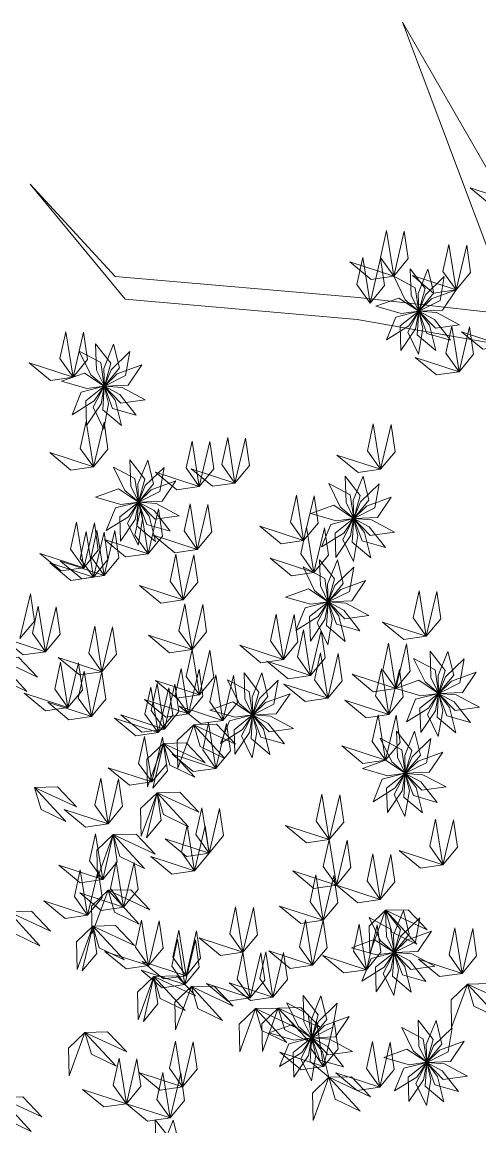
# Model space of a CAD drawing. Header units: millimetres. Extents: x 930 to 6336, y 2219 to 4338.
# Drawn here: x 1177.5 to 1237.2, y 4179 to 4322.7 of the extents above; entities that cross this region are included whole.
import ezdxf

# ---------------------------------------------------------------- set-up
doc = ezdxf.new("R2010")
doc.units = ezdxf.units.MM
doc.layers.add('piante', color=102, linetype='Continuous', lineweight=18)

msp = doc.modelspace()

# ---------------------------------------------------------------- linework, layer by layer
at = {"layer": 'piante', "linetype": 'Continuous', "lineweight": 0}
msp.add_lwpolyline([(1243.25, 4294.66), (1227.08, 4322.74), (1241.39, 4284.63), (1221.28, 4286.9), (1189.65, 4289.64), (1178.6, 4301.63), (1190.97, 4286.7), (1221.17, 4284.02), (1242.66, 4280.25)], dxfattribs=at)
at = {"layer": 'piante', "lineweight": 0}
for points in [[(1241.59, 4299.29), (1238.66, 4298.87), (1235.89, 4301.15), (1241.59, 4299.29)], [(1225.93, 4289.68), (1224.21, 4292.09), (1224.98, 4295.6), (1225.93, 4289.68)], [(1225.93, 4289.68), (1227.81, 4291.96), (1227.3, 4295.51), (1225.93, 4289.68)], [(1234.06, 4287.88), (1232.34, 4290.29), (1233.11, 4293.8), (1234.06, 4287.88)], [(1234.06, 4287.88), (1235.95, 4290.16), (1235.44, 4293.71), (1234.06, 4287.88)], [(1225.93, 4289.68), (1222.99, 4289.25), (1220.22, 4291.54), (1225.93, 4289.68)], [(1222.84, 4286.17), (1221.12, 4288.59), (1221.89, 4292.09), (1222.84, 4286.17)], [(1222.84, 4286.17), (1224.72, 4288.46), (1224.21, 4292.01), (1222.84, 4286.17)], [(1228.06, 4290.61), (1228.18, 4287.2), (1229.19, 4285.12), (1230.02, 4288.09), (1228.06, 4290.61)], [(1230.39, 4290.59), (1229.12, 4287.43), (1229.19, 4285.12), (1231.16, 4287.5), (1230.39, 4290.59)], [(1225.93, 4289.68), (1227.42, 4286.61), (1229.18, 4285.12), (1228.73, 4288.17), (1225.93, 4289.68)], [(1234.06, 4287.88), (1231.13, 4287.45), (1228.36, 4289.74), (1234.06, 4287.88)], [(1232.52, 4289.62), (1230.06, 4287.25), (1229.19, 4285.12), (1231.96, 4286.49), (1232.52, 4289.62)], [(1234.06, 4287.88), (1230.86, 4286.71), (1229.19, 4285.11), (1232.27, 4285.24), (1234.06, 4287.88)], [(1223.61, 4285.75), (1226.89, 4284.81), (1229.18, 4285.12), (1226.61, 4286.83), (1223.61, 4285.75)], [(1224.99, 4281.4), (1227.88, 4283.2), (1229.18, 4285.11), (1226.19, 4284.34), (1224.99, 4281.4)], [(1226.86, 4280.01), (1228.77, 4282.84), (1229.18, 4285.11), (1226.76, 4283.19), (1226.86, 4280.01)], [(1229.14, 4279.51), (1229.73, 4282.87), (1229.18, 4285.11), (1227.75, 4282.37), (1229.14, 4279.51)], [(1231.42, 4279.98), (1230.6, 4283.28), (1229.18, 4285.1), (1228.99, 4282.03), (1231.42, 4279.98)], [(1233.32, 4281.33), (1231.22, 4284.02), (1229.19, 4285.11), (1230.26, 4282.21), (1233.32, 4281.33)], [(1234.5, 4283.34), (1231.49, 4284.94), (1229.19, 4285.11), (1231.35, 4282.9), (1234.5, 4283.34)], [(1234.44, 4277.24), (1232.72, 4279.66), (1233.49, 4283.16), (1234.44, 4277.24)], [(1234.44, 4277.24), (1236.32, 4279.53), (1235.81, 4283.08), (1234.44, 4277.24)], [(1184.16, 4276.53), (1182.45, 4278.95), (1183.21, 4282.45), (1184.16, 4276.53)], [(1184.16, 4276.53), (1186.05, 4278.82), (1185.54, 4282.37), (1184.16, 4276.53)], [(1240.46, 4280.58), (1237.53, 4280.16), (1234.76, 4282.44), (1240.46, 4280.58)], [(1187.11, 4280.85), (1187.23, 4277.44), (1188.24, 4275.37), (1189.07, 4278.34), (1187.11, 4280.85)], [(1189.44, 4280.83), (1188.17, 4277.67), (1188.24, 4275.36), (1190.21, 4277.74), (1189.44, 4280.83)], [(1184.98, 4279.92), (1186.47, 4276.85), (1188.23, 4275.37), (1187.78, 4278.42), (1184.98, 4279.92)], [(1191.57, 4279.86), (1189.11, 4277.5), (1188.24, 4275.36), (1191.01, 4276.73), (1191.57, 4279.86)], [(1234.44, 4277.24), (1231.5, 4276.82), (1228.73, 4279.1), (1234.44, 4277.24)], [(1184.16, 4276.53), (1181.23, 4276.11), (1178.46, 4278.39), (1184.16, 4276.53)], [(1193.11, 4278.12), (1189.91, 4276.95), (1188.24, 4275.36), (1191.33, 4275.49), (1193.11, 4278.12)], [(1182.67, 4275.99), (1185.94, 4275.05), (1188.23, 4275.36), (1185.66, 4277.07), (1182.67, 4275.99)], [(1184.04, 4271.64), (1186.93, 4273.45), (1188.23, 4275.35), (1185.24, 4274.59), (1184.04, 4271.64)], [(1185.91, 4270.26), (1187.82, 4273.08), (1188.23, 4275.35), (1185.81, 4273.44), (1185.91, 4270.26)], [(1188.19, 4269.75), (1188.78, 4273.11), (1188.23, 4275.35), (1186.8, 4272.62), (1188.19, 4269.75)], [(1190.47, 4270.22), (1189.65, 4273.53), (1188.23, 4275.35), (1188.04, 4272.27), (1190.47, 4270.22)], [(1192.37, 4271.57), (1190.27, 4274.26), (1188.24, 4275.35), (1189.31, 4272.46), (1192.37, 4271.57)], [(1193.55, 4273.58), (1190.54, 4275.18), (1188.24, 4275.35), (1190.4, 4273.15), (1193.55, 4273.58)], [(1186.82, 4264.85), (1185.11, 4267.27), (1185.88, 4270.77), (1186.82, 4264.85)], [(1186.82, 4264.85), (1188.71, 4267.14), (1188.2, 4270.69), (1186.82, 4264.85)], [(1224.22, 4264.54), (1222.51, 4266.96), (1223.27, 4270.46), (1224.22, 4264.54)], [(1224.22, 4264.54), (1226.11, 4266.82), (1225.6, 4270.38), (1224.22, 4264.54)], [(1205.25, 4262.75), (1203.54, 4265.17), (1204.31, 4268.67), (1205.25, 4262.75)], [(1205.25, 4262.75), (1207.14, 4265.04), (1206.63, 4268.59), (1205.25, 4262.75)], [(1200.61, 4262.3), (1198.89, 4264.72), (1199.66, 4268.22), (1200.61, 4262.3)], [(1200.61, 4262.3), (1202.5, 4264.59), (1201.98, 4268.14), (1200.61, 4262.3)], [(1186.82, 4264.85), (1183.89, 4264.43), (1181.12, 4266.71), (1186.82, 4264.85)], [(1191.56, 4265.77), (1191.68, 4262.36), (1192.68, 4260.29), (1193.51, 4263.26), (1191.56, 4265.77)], [(1193.89, 4265.75), (1192.61, 4262.59), (1192.69, 4260.28), (1194.65, 4262.66), (1193.89, 4265.75)], [(1224.22, 4264.54), (1221.29, 4264.12), (1218.52, 4266.4), (1224.22, 4264.54)], [(1189.42, 4264.84), (1190.92, 4261.78), (1192.68, 4260.29), (1192.23, 4263.34), (1189.42, 4264.84)], [(1196.01, 4264.79), (1193.56, 4262.42), (1192.69, 4260.28), (1195.45, 4261.65), (1196.01, 4264.79)], [(1205.25, 4262.75), (1202.32, 4262.33), (1199.55, 4264.61), (1205.25, 4262.75)], [(1197.56, 4263.04), (1194.35, 4261.87), (1192.69, 4260.28), (1195.77, 4260.41), (1197.56, 4263.04)], [(1200.61, 4262.3), (1197.67, 4261.88), (1194.91, 4264.16), (1200.61, 4262.3)], [(1219.6, 4263.65), (1219.72, 4260.24), (1220.72, 4258.16), (1221.55, 4261.13), (1219.6, 4263.65)], [(1221.93, 4263.63), (1220.65, 4260.47), (1220.72, 4258.16), (1222.69, 4260.54), (1221.93, 4263.63)], [(1187.11, 4260.91), (1190.39, 4259.97), (1192.67, 4260.28), (1190.1, 4261.99), (1187.11, 4260.91)], [(1217.46, 4262.71), (1218.95, 4259.65), (1220.72, 4258.16), (1220.27, 4261.21), (1217.46, 4262.71)], [(1224.05, 4262.66), (1221.6, 4260.29), (1220.73, 4258.16), (1223.49, 4259.53), (1224.05, 4262.66)], [(1188.48, 4256.56), (1191.37, 4258.37), (1192.67, 4260.28), (1189.68, 4259.51), (1188.48, 4256.56)], [(1190.36, 4255.18), (1192.26, 4258), (1192.67, 4260.27), (1190.26, 4258.36), (1190.36, 4255.18)], [(1192.63, 4254.67), (1193.23, 4258.03), (1192.68, 4260.27), (1191.25, 4257.54), (1192.63, 4254.67)], [(1194.92, 4255.14), (1194.09, 4258.45), (1192.68, 4260.27), (1192.49, 4257.19), (1194.92, 4255.14)], [(1196.81, 4256.49), (1194.72, 4259.18), (1192.68, 4260.27), (1193.76, 4257.38), (1196.81, 4256.49)], [(1198, 4258.5), (1194.99, 4260.1), (1192.69, 4260.27), (1194.84, 4258.07), (1198, 4258.5)], [(1200.35, 4254.1), (1198.63, 4256.52), (1199.4, 4260.03), (1200.35, 4254.1)], [(1200.35, 4254.1), (1202.24, 4256.39), (1201.73, 4259.94), (1200.35, 4254.1)], [(1214.2, 4255.27), (1212.48, 4257.68), (1213.25, 4261.19), (1214.2, 4255.27)], [(1214.2, 4255.27), (1216.09, 4257.55), (1215.58, 4261.11), (1214.2, 4255.27)], [(1225.59, 4260.92), (1222.39, 4259.75), (1220.73, 4258.15), (1223.81, 4258.28), (1225.59, 4260.92)], [(1193.94, 4253.55), (1192.22, 4255.97), (1192.99, 4259.48), (1193.94, 4253.55)], [(1193.94, 4253.55), (1195.82, 4255.84), (1195.31, 4259.39), (1193.94, 4253.55)], [(1215.15, 4258.78), (1218.43, 4257.85), (1220.71, 4258.16), (1218.14, 4259.87), (1215.15, 4258.78)], [(1185.57, 4251.73), (1183.85, 4254.15), (1184.62, 4257.66), (1185.57, 4251.73)], [(1185.57, 4251.73), (1187.45, 4254.02), (1186.94, 4257.57), (1185.57, 4251.73)], [(1214.2, 4255.27), (1211.27, 4254.84), (1208.5, 4257.13), (1214.2, 4255.27)], [(1215.53, 4251.1), (1213.82, 4253.52), (1214.58, 4257.02), (1215.53, 4251.1)], [(1216.52, 4254.44), (1219.41, 4256.24), (1220.71, 4258.15), (1217.72, 4257.38), (1216.52, 4254.44)], [(1218.4, 4253.05), (1220.3, 4255.88), (1220.71, 4258.15), (1218.29, 4256.23), (1218.4, 4253.05)], [(1220.67, 4252.55), (1221.26, 4255.91), (1220.71, 4258.15), (1219.28, 4255.41), (1220.67, 4252.55)], [(1222.96, 4253.02), (1222.13, 4256.32), (1220.72, 4258.14), (1220.52, 4255.07), (1222.96, 4253.02)], [(1224.85, 4254.37), (1222.75, 4257.06), (1220.72, 4258.15), (1221.8, 4255.25), (1224.85, 4254.37)], [(1226.03, 4256.38), (1223.02, 4257.98), (1220.72, 4258.15), (1222.88, 4255.94), (1226.03, 4256.38)], [(1186.82, 4250.52), (1185.11, 4252.94), (1185.88, 4256.44), (1186.82, 4250.52)], [(1188.23, 4250.72), (1186.51, 4253.14), (1187.28, 4256.64), (1188.23, 4250.72)], [(1186.82, 4250.52), (1188.71, 4252.8), (1188.2, 4256.36), (1186.82, 4250.52)], [(1188.23, 4250.72), (1190.12, 4253.01), (1189.6, 4256.56), (1188.23, 4250.72)], [(1200.35, 4254.1), (1197.42, 4253.68), (1194.65, 4255.96), (1200.35, 4254.1)], [(1215.53, 4251.1), (1217.42, 4253.38), (1216.91, 4256.94), (1215.53, 4251.1)], [(1193.94, 4253.55), (1191, 4253.13), (1188.24, 4255.42), (1193.94, 4253.55)], [(1185.57, 4251.73), (1182.63, 4251.31), (1179.86, 4253.59), (1185.57, 4251.73)], [(1198.52, 4247.55), (1196.8, 4249.97), (1197.57, 4253.48), (1198.52, 4247.55)], [(1198.52, 4247.55), (1200.4, 4249.84), (1199.89, 4253.39), (1198.52, 4247.55)], [(1215.53, 4251.1), (1212.6, 4250.67), (1209.83, 4252.96), (1215.53, 4251.1)], [(1216.27, 4252.78), (1216.39, 4249.37), (1217.39, 4247.3), (1218.22, 4250.27), (1216.27, 4252.78)], [(1218.6, 4252.76), (1217.32, 4249.6), (1217.39, 4247.29), (1219.36, 4249.67), (1218.6, 4252.76)], [(1186.82, 4250.52), (1183.89, 4250.09), (1181.12, 4252.38), (1186.82, 4250.52)], [(1188.23, 4250.72), (1185.3, 4250.3), (1182.53, 4252.58), (1188.23, 4250.72)], [(1214.13, 4251.85), (1215.62, 4248.79), (1217.39, 4247.3), (1216.94, 4250.35), (1214.13, 4251.85)], [(1220.72, 4251.79), (1218.27, 4249.43), (1217.4, 4247.29), (1220.16, 4248.66), (1220.72, 4251.79)], [(1222.26, 4250.05), (1219.06, 4248.88), (1217.4, 4247.29), (1220.48, 4247.42), (1222.26, 4250.05)], [(1198.52, 4247.55), (1195.58, 4247.13), (1192.81, 4249.41), (1198.52, 4247.55)], [(1211.82, 4247.92), (1215.09, 4246.98), (1217.38, 4247.29), (1214.81, 4249), (1211.82, 4247.92)], [(1230.17, 4242.81), (1228.46, 4245.23), (1229.23, 4248.74), (1230.17, 4242.81)], [(1230.17, 4242.81), (1232.06, 4245.1), (1231.55, 4248.65), (1230.17, 4242.81)], [(1177.25, 4242.51), (1179.14, 4244.8), (1178.63, 4248.35), (1177.25, 4242.51)], [(1199.67, 4241.1), (1197.96, 4243.52), (1198.72, 4247.02), (1199.67, 4241.1)], [(1213.19, 4243.57), (1216.08, 4245.38), (1217.38, 4247.29), (1214.39, 4246.52), (1213.19, 4243.57)], [(1215.07, 4242.19), (1216.97, 4245.01), (1217.38, 4247.28), (1214.96, 4245.37), (1215.07, 4242.19)], [(1217.34, 4241.68), (1217.93, 4245.04), (1217.38, 4247.28), (1215.95, 4244.55), (1217.34, 4241.68)], [(1219.62, 4242.15), (1218.8, 4245.46), (1217.39, 4247.28), (1217.19, 4244.2), (1219.62, 4242.15)], [(1221.52, 4243.5), (1219.42, 4246.19), (1217.39, 4247.28), (1218.47, 4244.39), (1221.52, 4243.5)], [(1222.7, 4245.51), (1219.69, 4247.11), (1217.39, 4247.28), (1219.55, 4245.08), (1222.7, 4245.51)], [(1180.59, 4240.81), (1178.87, 4243.23), (1179.64, 4246.74), (1180.59, 4240.81)], [(1180.59, 4240.81), (1182.47, 4243.1), (1181.96, 4246.65), (1180.59, 4240.81)], [(1199.67, 4241.1), (1201.56, 4243.39), (1201.05, 4246.94), (1199.67, 4241.1)], [(1211.58, 4239.79), (1209.86, 4242.21), (1210.63, 4245.71), (1211.58, 4239.79)], [(1211.58, 4239.79), (1213.46, 4242.08), (1212.95, 4245.63), (1211.58, 4239.79)], [(1187.93, 4238.2), (1186.22, 4240.62), (1186.98, 4244.12), (1187.93, 4238.2)], [(1230.17, 4242.81), (1227.24, 4242.39), (1224.47, 4244.67), (1230.17, 4242.81)], [(1180.59, 4240.81), (1177.65, 4240.39), (1174.89, 4242.67), (1180.59, 4240.81)], [(1187.93, 4238.2), (1189.82, 4240.49), (1189.31, 4244.04), (1187.93, 4238.2)], [(1199.67, 4241.1), (1196.74, 4240.68), (1193.97, 4242.96), (1199.67, 4241.1)], [(1215.11, 4237.72), (1213.4, 4240.13), (1214.16, 4243.64), (1215.11, 4237.72)], [(1215.11, 4237.72), (1217, 4240), (1216.49, 4243.55), (1215.11, 4237.72)], [(1211.58, 4239.79), (1208.64, 4239.37), (1205.87, 4241.65), (1211.58, 4239.79)], [(1226.21, 4236.01), (1224.49, 4238.42), (1225.26, 4241.93), (1226.21, 4236.01)], [(1226.21, 4236.01), (1228.09, 4238.29), (1227.58, 4241.85), (1226.21, 4236.01)], [(1174.08, 4240.04), (1177.04, 4240.11), (1179.52, 4237.51), (1174.08, 4240.04)], [(1174.08, 4240.04), (1174.92, 4237.2), (1178.15, 4235.63), (1174.08, 4240.04)], [(1187.93, 4238.2), (1185, 4237.78), (1182.23, 4240.06), (1187.93, 4238.2)], [(1200.62, 4235.18), (1198.9, 4237.6), (1199.67, 4241.1), (1200.62, 4235.18)], [(1200.62, 4235.18), (1202.51, 4237.47), (1202, 4241.02), (1200.62, 4235.18)], [(1217.34, 4234.74), (1215.62, 4237.16), (1216.39, 4240.66), (1217.34, 4234.74)], [(1217.34, 4234.74), (1219.22, 4237.03), (1218.71, 4240.58), (1217.34, 4234.74)], [(1228.52, 4239.94), (1230.01, 4236.87), (1231.78, 4235.39), (1231.33, 4238.44), (1228.52, 4239.94)], [(1230.66, 4240.87), (1230.78, 4237.46), (1231.78, 4235.39), (1232.61, 4238.36), (1230.66, 4240.87)], [(1232.99, 4240.85), (1231.71, 4237.69), (1231.78, 4235.38), (1233.75, 4237.76), (1232.99, 4240.85)], [(1235.11, 4239.88), (1232.66, 4237.52), (1231.79, 4235.38), (1234.55, 4236.75), (1235.11, 4239.88)], [(1183.5, 4233.53), (1181.79, 4235.95), (1182.55, 4239.45), (1183.5, 4233.53)], [(1183.5, 4233.53), (1185.39, 4235.82), (1184.88, 4239.37), (1183.5, 4233.53)], [(1199.19, 4232.72), (1197.48, 4235.13), (1198.25, 4238.64), (1199.19, 4232.72)], [(1199.19, 4232.72), (1201.08, 4235), (1200.57, 4238.55), (1199.19, 4232.72)], [(1215.11, 4237.72), (1212.18, 4237.29), (1209.41, 4239.58), (1215.11, 4237.72)], [(1225.28, 4232.64), (1223.57, 4235.05), (1224.33, 4238.56), (1225.28, 4232.64)], [(1225.28, 4232.64), (1227.17, 4234.92), (1226.66, 4238.48), (1225.28, 4232.64)], [(1186.56, 4232.36), (1184.84, 4234.78), (1185.61, 4238.28), (1186.56, 4232.36)], [(1186.56, 4232.36), (1188.45, 4234.65), (1187.93, 4238.2), (1186.56, 4232.36)], [(1200.62, 4235.18), (1197.69, 4234.76), (1194.92, 4237.04), (1200.62, 4235.18)], [(1203.69, 4231.87), (1201.97, 4234.29), (1202.74, 4237.79), (1203.69, 4231.87)], [(1203.69, 4231.87), (1205.58, 4234.16), (1205.07, 4237.71), (1203.69, 4231.87)], [(1204.29, 4237.14), (1205.79, 4234.08), (1207.55, 4232.59), (1207.1, 4235.64), (1204.29, 4237.14)], [(1206.43, 4238.07), (1206.55, 4234.67), (1207.55, 4232.59), (1208.38, 4235.56), (1206.43, 4238.07)], [(1208.76, 4238.05), (1207.48, 4234.89), (1207.56, 4232.59), (1209.52, 4234.96), (1208.76, 4238.05)], [(1210.88, 4237.09), (1208.43, 4234.72), (1207.56, 4232.58), (1210.32, 4233.96), (1210.88, 4237.09)], [(1226.21, 4236.01), (1223.27, 4235.58), (1220.51, 4237.87), (1226.21, 4236.01)], [(1226.21, 4236.01), (1229.48, 4235.07), (1231.77, 4235.38), (1229.2, 4237.09), (1226.21, 4236.01)], [(1236.65, 4238.14), (1233.45, 4236.97), (1231.79, 4235.38), (1234.87, 4235.51), (1236.65, 4238.14)], [(1195.25, 4230.28), (1193.53, 4232.69), (1194.3, 4236.2), (1195.25, 4230.28)], [(1196.07, 4230.74), (1194.35, 4233.16), (1195.12, 4236.66), (1196.07, 4230.74)], [(1195.25, 4230.28), (1197.14, 4232.56), (1196.63, 4236.12), (1195.25, 4230.28)], [(1196.07, 4230.74), (1197.96, 4233.03), (1197.44, 4236.58), (1196.07, 4230.74)], [(1217.34, 4234.74), (1214.4, 4234.32), (1211.63, 4236.6), (1217.34, 4234.74)], [(1183.5, 4233.53), (1180.57, 4233.11), (1177.8, 4235.39), (1183.5, 4233.53)], [(1186.56, 4232.36), (1183.62, 4231.94), (1180.86, 4234.22), (1186.56, 4232.36)], [(1199.19, 4232.72), (1196.26, 4232.29), (1193.49, 4234.58), (1199.19, 4232.72)], [(1201.98, 4233.21), (1205.26, 4232.27), (1207.54, 4232.59), (1204.97, 4234.29), (1201.98, 4233.21)], [(1212.43, 4235.34), (1209.23, 4234.18), (1207.56, 4232.58), (1210.64, 4232.71), (1212.43, 4235.34)], [(1225.28, 4232.64), (1222.35, 4232.21), (1219.58, 4234.5), (1225.28, 4232.64)], [(1227.58, 4231.66), (1230.47, 4233.47), (1231.77, 4235.37), (1228.78, 4234.61), (1227.58, 4231.66)], [(1229.46, 4230.28), (1231.36, 4233.1), (1231.77, 4235.37), (1229.35, 4233.46), (1229.46, 4230.28)], [(1231.73, 4229.77), (1232.32, 4233.13), (1231.77, 4235.37), (1230.34, 4232.64), (1231.73, 4229.77)], [(1234.02, 4230.24), (1233.19, 4233.55), (1231.78, 4235.37), (1231.58, 4232.29), (1234.02, 4230.24)], [(1235.91, 4231.59), (1233.81, 4234.28), (1231.78, 4235.37), (1232.86, 4232.48), (1235.91, 4231.59)], [(1237.09, 4233.6), (1234.08, 4235.2), (1231.78, 4235.37), (1233.94, 4233.17), (1237.09, 4233.6)], [(1196.07, 4230.74), (1193.13, 4230.32), (1190.37, 4232.6), (1196.07, 4230.74)], [(1203.69, 4231.87), (1200.76, 4231.45), (1197.99, 4233.73), (1203.69, 4231.87)], [(1203.36, 4228.86), (1206.25, 4230.67), (1207.54, 4232.58), (1204.55, 4231.81), (1203.36, 4228.86)], [(1205.23, 4227.48), (1207.14, 4230.3), (1207.54, 4232.57), (1205.13, 4230.66), (1205.23, 4227.48)], [(1207.51, 4226.98), (1208.1, 4230.33), (1207.55, 4232.57), (1206.12, 4229.84), (1207.51, 4226.98)], [(1209.79, 4227.44), (1208.96, 4230.75), (1207.55, 4232.57), (1207.36, 4229.49), (1209.79, 4227.44)], [(1211.69, 4228.8), (1209.59, 4231.48), (1207.55, 4232.57), (1208.63, 4229.68), (1211.69, 4228.8)], [(1212.87, 4230.8), (1209.86, 4232.4), (1207.56, 4232.57), (1209.72, 4230.37), (1212.87, 4230.8)], [(1224.86, 4226.69), (1223.14, 4229.11), (1223.91, 4232.61), (1224.86, 4226.69)], [(1195.25, 4230.28), (1192.32, 4229.85), (1189.55, 4232.14), (1195.25, 4230.28)], [(1199.88, 4231.31), (1197.73, 4229.26), (1197.82, 4225.67), (1199.88, 4231.31)], [(1199.88, 4231.31), (1202.84, 4231.38), (1205.32, 4228.78), (1199.88, 4231.31)], [(1199.88, 4231.31), (1200.72, 4228.46), (1203.95, 4226.9), (1199.88, 4231.31)], [(1202.76, 4225.62), (1201.05, 4228.04), (1201.81, 4231.54), (1202.76, 4225.62)], [(1202.76, 4225.62), (1204.65, 4227.91), (1204.14, 4231.46), (1202.76, 4225.62)], [(1224.86, 4226.69), (1226.75, 4228.98), (1226.23, 4232.53), (1224.86, 4226.69)], [(1194.43, 4223.85), (1192.71, 4226.27), (1193.48, 4229.77), (1194.43, 4223.85)], [(1194.43, 4223.85), (1192.71, 4226.27), (1193.48, 4229.77), (1194.43, 4223.85)], [(1226.31, 4230.47), (1226.43, 4227.06), (1227.44, 4224.99), (1228.27, 4227.96), (1226.31, 4230.47)], [(1228.64, 4230.45), (1227.37, 4227.29), (1227.44, 4224.99), (1229.41, 4227.36), (1228.64, 4230.45)], [(1195.94, 4228.87), (1193.79, 4226.82), (1193.87, 4223.23), (1195.94, 4228.87)], [(1194.43, 4223.85), (1196.32, 4226.14), (1195.81, 4229.69), (1194.43, 4223.85)], [(1194.43, 4223.85), (1196.32, 4226.14), (1195.81, 4229.69), (1194.43, 4223.85)], [(1194.56, 4223.03), (1196.45, 4225.32), (1195.94, 4228.87), (1194.56, 4223.03)], [(1195.94, 4228.87), (1198.9, 4228.94), (1201.37, 4226.34), (1195.94, 4228.87)], [(1195.94, 4228.87), (1196.77, 4226.02), (1200.01, 4224.46), (1195.94, 4228.87)], [(1224.86, 4226.69), (1221.92, 4226.27), (1219.16, 4228.55), (1224.86, 4226.69)], [(1224.18, 4229.54), (1225.67, 4226.48), (1227.43, 4224.99), (1226.98, 4228.04), (1224.18, 4229.54)], [(1230.77, 4229.49), (1228.31, 4227.12), (1227.44, 4224.98), (1230.21, 4226.35), (1230.77, 4229.49)], [(1202.76, 4225.62), (1199.83, 4225.2), (1197.06, 4227.48), (1202.76, 4225.62)], [(1232.31, 4227.74), (1229.11, 4226.58), (1227.44, 4224.98), (1230.53, 4225.11), (1232.31, 4227.74)], [(1194.43, 4223.85), (1191.5, 4223.43), (1188.73, 4225.71), (1194.43, 4223.85)], [(1194.43, 4223.85), (1191.5, 4223.43), (1188.73, 4225.71), (1194.43, 4223.85)], [(1221.87, 4225.61), (1225.14, 4224.67), (1227.43, 4224.98), (1224.86, 4226.69), (1221.87, 4225.61)], [(1188.72, 4218.42), (1187, 4220.83), (1187.77, 4224.34), (1188.72, 4218.42)], [(1188.72, 4218.42), (1190.61, 4220.7), (1190.1, 4224.25), (1188.72, 4218.42)], [(1223.24, 4221.26), (1226.13, 4223.07), (1227.43, 4224.98), (1224.44, 4224.21), (1223.24, 4221.26)], [(1225.11, 4219.88), (1227.02, 4222.7), (1227.43, 4224.97), (1225.01, 4223.06), (1225.11, 4219.88)], [(1227.39, 4219.37), (1227.98, 4222.73), (1227.43, 4224.97), (1226, 4222.24), (1227.39, 4219.37)], [(1229.67, 4219.84), (1228.85, 4223.15), (1227.43, 4224.97), (1227.24, 4221.89), (1229.67, 4219.84)], [(1231.57, 4221.2), (1229.47, 4223.88), (1227.44, 4224.97), (1228.51, 4222.08), (1231.57, 4221.2)], [(1232.75, 4223.2), (1229.74, 4224.8), (1227.44, 4224.97), (1229.6, 4222.77), (1232.75, 4223.2)], [(1179.16, 4223.14), (1182.13, 4223.21), (1184.6, 4220.61), (1179.16, 4223.14)], [(1179.16, 4223.14), (1180, 4220.29), (1183.23, 4218.73), (1179.16, 4223.14)], [(1195.12, 4222.44), (1198.08, 4222.51), (1200.55, 4219.91), (1195.12, 4222.44)], [(1195.12, 4222.44), (1192.97, 4220.39), (1193.05, 4216.81), (1195.12, 4222.44)], [(1193.74, 4216.6), (1195.63, 4218.89), (1195.12, 4222.44), (1193.74, 4216.6)], [(1195.12, 4222.44), (1195.95, 4219.6), (1199.19, 4218.03), (1195.12, 4222.44)], [(1217.52, 4216.35), (1215.81, 4218.76), (1216.57, 4222.27), (1217.52, 4216.35)], [(1217.52, 4216.35), (1219.41, 4218.63), (1218.9, 4222.19), (1217.52, 4216.35)], [(1188.72, 4218.42), (1185.79, 4217.99), (1183.02, 4220.28), (1188.72, 4218.42)], [(1201.88, 4214.58), (1200.16, 4217), (1200.93, 4220.5), (1201.88, 4214.58)], [(1201.88, 4214.58), (1203.76, 4216.87), (1203.25, 4220.42), (1201.88, 4214.58)], [(1199.99, 4212.29), (1198.27, 4214.71), (1199.04, 4218.22), (1199.99, 4212.29)], [(1217.52, 4216.35), (1214.59, 4215.92), (1211.82, 4218.21), (1217.52, 4216.35)], [(1232.34, 4213.07), (1230.63, 4215.49), (1231.39, 4219), (1232.34, 4213.07)], [(1232.34, 4213.07), (1234.23, 4215.36), (1233.72, 4218.91), (1232.34, 4213.07)], [(1188.03, 4211.17), (1186.31, 4213.59), (1187.08, 4217.09), (1188.03, 4211.17)], [(1189.41, 4217.01), (1187.26, 4214.96), (1187.35, 4211.37), (1189.41, 4217.01)], [(1188.03, 4211.17), (1189.92, 4213.45), (1189.41, 4217.01), (1188.03, 4211.17)], [(1189.41, 4217.01), (1192.37, 4217.08), (1194.85, 4214.48), (1189.41, 4217.01)], [(1189.41, 4217.01), (1190.25, 4214.16), (1193.48, 4212.6), (1189.41, 4217.01)], [(1199.99, 4212.29), (1201.88, 4214.58), (1201.36, 4218.13), (1199.99, 4212.29)], [(1201.88, 4214.58), (1198.94, 4214.16), (1196.17, 4216.44), (1201.88, 4214.58)], [(1218.47, 4210.42), (1216.76, 4212.84), (1217.52, 4216.35), (1218.47, 4210.42)], [(1218.47, 4210.42), (1220.36, 4212.71), (1219.85, 4216.26), (1218.47, 4210.42)], [(1199.99, 4212.29), (1197.05, 4211.87), (1194.29, 4214.15), (1199.99, 4212.29)], [(1224.17, 4208.56), (1222.46, 4210.98), (1223.23, 4214.49), (1224.17, 4208.56)], [(1224.17, 4208.56), (1226.06, 4210.85), (1225.55, 4214.4), (1224.17, 4208.56)], [(1232.34, 4213.07), (1229.41, 4212.65), (1226.64, 4214.93), (1232.34, 4213.07)], [(1188.03, 4211.17), (1185.1, 4210.74), (1182.33, 4213.03), (1188.03, 4211.17)], [(1190.75, 4207.55), (1189.03, 4209.97), (1189.8, 4213.48), (1190.75, 4207.55)], [(1190.75, 4207.55), (1192.64, 4209.84), (1192.13, 4213.39), (1190.75, 4207.55)], [(1186.06, 4206.51), (1184.34, 4208.93), (1185.11, 4212.43), (1186.06, 4206.51)], [(1186.06, 4206.51), (1187.94, 4208.8), (1187.43, 4212.35), (1186.06, 4206.51)], [(1218.47, 4210.42), (1215.54, 4210), (1212.77, 4212.29), (1218.47, 4210.42)], [(1216.75, 4205.85), (1215.03, 4208.26), (1215.8, 4211.77), (1216.75, 4205.85)], [(1216.75, 4205.85), (1218.63, 4208.13), (1218.12, 4211.68), (1216.75, 4205.85)], [(1188.72, 4209.76), (1186.57, 4207.71), (1186.66, 4204.13), (1188.72, 4209.76)], [(1188.72, 4209.76), (1191.68, 4209.83), (1194.16, 4207.23), (1188.72, 4209.76)], [(1188.72, 4209.76), (1189.56, 4206.91), (1192.79, 4205.35), (1188.72, 4209.76)], [(1224.17, 4208.56), (1221.24, 4208.14), (1218.47, 4210.42), (1224.17, 4208.56)], [(1186.06, 4206.51), (1183.12, 4206.09), (1180.36, 4208.37), (1186.06, 4206.51)], [(1190.75, 4207.55), (1187.82, 4207.13), (1185.05, 4209.42), (1190.75, 4207.55)], [(1175.78, 4206.95), (1178.74, 4207.02), (1181.22, 4204.42), (1175.78, 4206.95)], [(1175.78, 4206.95), (1176.62, 4204.1), (1179.85, 4202.54), (1175.78, 4206.95)], [(1206.29, 4201.69), (1204.58, 4204.11), (1205.34, 4207.62), (1206.29, 4201.69)], [(1206.29, 4201.69), (1208.18, 4203.98), (1207.67, 4207.53), (1206.29, 4201.69)], [(1216.75, 4205.85), (1213.81, 4205.42), (1211.05, 4207.71), (1216.75, 4205.85)], [(1224.86, 4207.15), (1222.71, 4205.11), (1222.8, 4201.52), (1224.86, 4207.15)], [(1224.86, 4207.15), (1227.82, 4207.22), (1230.3, 4204.63), (1224.86, 4207.15)], [(1224.86, 4207.15), (1224.98, 4203.75), (1225.98, 4201.67), (1226.81, 4204.64), (1224.86, 4207.15)], [(1224.86, 4207.15), (1225.7, 4204.31), (1228.93, 4202.75), (1224.86, 4207.15)], [(1227.19, 4207.13), (1225.91, 4203.97), (1225.99, 4201.67), (1227.95, 4204.05), (1227.19, 4207.13)], [(1194.01, 4199.95), (1192.29, 4202.36), (1193.06, 4205.87), (1194.01, 4199.95)], [(1194.01, 4199.95), (1195.9, 4202.23), (1195.38, 4205.79), (1194.01, 4199.95)], [(1215.37, 4200.01), (1213.66, 4202.42), (1214.42, 4205.93), (1215.37, 4200.01)], [(1215.37, 4200.01), (1217.26, 4202.29), (1216.75, 4205.85), (1215.37, 4200.01)], [(1222.38, 4199.42), (1220.67, 4201.84), (1221.44, 4205.34), (1222.38, 4199.42)], [(1222.38, 4199.42), (1224.27, 4201.71), (1223.76, 4205.26), (1222.38, 4199.42)], [(1222.72, 4206.22), (1224.22, 4203.16), (1225.98, 4201.67), (1225.53, 4204.72), (1222.72, 4206.22)], [(1229.31, 4206.17), (1226.86, 4203.8), (1225.99, 4201.67), (1228.75, 4203.04), (1229.31, 4206.17)], [(1186.74, 4205.1), (1184.6, 4203.05), (1184.68, 4199.47), (1186.74, 4205.1)], [(1185.37, 4199.26), (1187.25, 4201.55), (1186.74, 4205.1), (1185.37, 4199.26)], [(1186.74, 4205.1), (1189.71, 4205.17), (1192.18, 4202.57), (1186.74, 4205.1)], [(1186.74, 4205.1), (1187.58, 4202.26), (1190.81, 4200.69), (1186.74, 4205.1)], [(1198.88, 4198.64), (1197.16, 4201.06), (1197.93, 4204.56), (1198.88, 4198.64)], [(1198.88, 4198.64), (1200.77, 4200.92), (1200.26, 4204.48), (1198.88, 4198.64)], [(1230.86, 4204.42), (1227.65, 4203.26), (1225.99, 4201.66), (1229.07, 4201.79), (1230.86, 4204.42)], [(1234.85, 4198.95), (1233.13, 4201.37), (1233.9, 4204.87), (1234.85, 4198.95)], [(1234.85, 4198.95), (1236.73, 4201.24), (1236.22, 4204.79), (1234.85, 4198.95)], [(1198.73, 4197.49), (1197.01, 4199.9), (1197.78, 4203.41), (1198.73, 4197.49)], [(1198.73, 4197.49), (1200.61, 4199.77), (1200.1, 4203.33), (1198.73, 4197.49)], [(1206.29, 4201.69), (1203.36, 4201.27), (1200.59, 4203.55), (1206.29, 4201.69)], [(1220.41, 4202.29), (1223.69, 4201.35), (1225.97, 4201.67), (1223.4, 4203.37), (1220.41, 4202.29)], [(1194.01, 4199.95), (1191.07, 4199.52), (1188.31, 4201.81), (1194.01, 4199.95)], [(1207.24, 4195.77), (1205.52, 4198.19), (1206.29, 4201.69), (1207.24, 4195.77)], [(1207.24, 4195.77), (1209.13, 4198.06), (1208.62, 4201.61), (1207.24, 4195.77)], [(1210.2, 4195.84), (1208.49, 4198.26), (1209.26, 4201.76), (1210.2, 4195.84)], [(1215.37, 4200.01), (1212.44, 4199.58), (1209.67, 4201.87), (1215.37, 4200.01)], [(1210.2, 4195.84), (1212.09, 4198.13), (1211.58, 4201.68), (1210.2, 4195.84)], [(1222.38, 4199.42), (1219.45, 4199), (1216.68, 4201.28), (1222.38, 4199.42)], [(1221.78, 4197.95), (1224.67, 4199.75), (1225.97, 4201.66), (1222.98, 4200.89), (1221.78, 4197.95)], [(1223.66, 4196.56), (1225.56, 4199.39), (1225.97, 4201.66), (1223.56, 4199.74), (1223.66, 4196.56)], [(1225.93, 4196.06), (1226.53, 4199.41), (1225.98, 4201.65), (1224.55, 4198.92), (1225.93, 4196.06)], [(1228.22, 4196.52), (1227.39, 4199.83), (1225.98, 4201.65), (1225.79, 4198.57), (1228.22, 4196.52)], [(1230.11, 4197.88), (1228.02, 4200.56), (1225.98, 4201.65), (1227.06, 4198.76), (1230.11, 4197.88)], [(1231.3, 4199.89), (1228.29, 4201.49), (1225.99, 4201.66), (1228.14, 4199.45), (1231.3, 4199.89)], [(1198.88, 4198.64), (1195.95, 4198.22), (1193.18, 4200.5), (1198.88, 4198.64)], [(1234.85, 4198.95), (1231.91, 4198.53), (1229.15, 4200.81), (1234.85, 4198.95)], [(1194.69, 4198.54), (1192.55, 4196.49), (1192.63, 4192.9), (1194.69, 4198.54)], [(1198.73, 4197.49), (1195.79, 4197.06), (1193.02, 4199.35), (1198.73, 4197.49)], [(1193.32, 4192.7), (1195.21, 4194.99), (1194.69, 4198.54), (1193.32, 4192.7)], [(1194.69, 4198.54), (1197.66, 4198.61), (1200.13, 4196.01), (1194.69, 4198.54)], [(1194.69, 4198.54), (1195.53, 4195.69), (1198.76, 4194.13), (1194.69, 4198.54)], [(1199.57, 4197.23), (1197.42, 4195.18), (1197.51, 4191.6), (1199.57, 4197.23)], [(1199.57, 4197.23), (1202.53, 4197.3), (1205.01, 4194.7), (1199.57, 4197.23)], [(1199.57, 4197.23), (1200.41, 4194.39), (1203.64, 4192.82), (1199.57, 4197.23)], [(1207.24, 4195.77), (1204.31, 4195.35), (1201.54, 4197.63), (1207.24, 4195.77)], [(1210.2, 4195.84), (1207.27, 4195.42), (1204.5, 4197.7), (1210.2, 4195.84)], [(1235.53, 4197.54), (1233.39, 4195.5), (1233.47, 4191.91), (1235.53, 4197.54)], [(1235.53, 4197.54), (1238.5, 4197.61), (1240.97, 4195.02), (1235.53, 4197.54)], [(1235.53, 4197.54), (1236.37, 4194.7), (1239.6, 4193.14), (1235.53, 4197.54)], [(1214.12, 4196.05), (1214.24, 4192.64), (1215.25, 4190.57), (1216.08, 4193.54), (1214.12, 4196.05)], [(1216.45, 4196.03), (1215.18, 4192.87), (1215.25, 4190.56), (1217.22, 4192.94), (1216.45, 4196.03)], [(1207.93, 4194.36), (1205.78, 4192.32), (1205.87, 4188.73), (1207.93, 4194.36)], [(1207.93, 4194.36), (1210.89, 4194.43), (1213.37, 4191.83), (1207.93, 4194.36)], [(1207.93, 4194.36), (1208.77, 4191.52), (1212, 4189.95), (1207.93, 4194.36)], [(1210.89, 4194.43), (1208.74, 4192.39), (1208.83, 4188.8), (1210.89, 4194.43)], [(1210.89, 4194.43), (1213.85, 4194.5), (1216.33, 4191.9), (1210.89, 4194.43)], [(1210.89, 4194.43), (1211.73, 4191.59), (1214.96, 4190.03), (1210.89, 4194.43)], [(1211.99, 4195.12), (1213.48, 4192.06), (1215.24, 4190.57), (1214.79, 4193.62), (1211.99, 4195.12)], [(1218.57, 4195.07), (1216.12, 4192.7), (1215.25, 4190.56), (1218.01, 4191.93), (1218.57, 4195.07)], [(1216.8, 4186.83), (1215.08, 4189.25), (1215.85, 4192.75), (1216.8, 4186.83)], [(1220.12, 4193.32), (1216.92, 4192.15), (1215.25, 4190.56), (1218.33, 4190.69), (1220.12, 4193.32)], [(1216.8, 4186.83), (1218.68, 4189.12), (1218.17, 4192.67), (1216.8, 4186.83)], [(1229.11, 4192.85), (1229.22, 4189.45), (1230.23, 4187.37), (1231.06, 4190.34), (1229.11, 4192.85)], [(1231.44, 4192.83), (1230.16, 4189.67), (1230.23, 4187.37), (1232.2, 4189.74), (1231.44, 4192.83)], [(1185.71, 4191.27), (1183.56, 4189.22), (1183.65, 4185.63), (1185.71, 4191.27)], [(1185.71, 4191.27), (1188.67, 4191.34), (1191.15, 4188.74), (1185.71, 4191.27)], [(1185.71, 4191.27), (1186.55, 4188.42), (1189.78, 4186.86), (1185.71, 4191.27)], [(1209.67, 4191.19), (1212.95, 4190.25), (1215.24, 4190.56), (1212.67, 4192.27), (1209.67, 4191.19)], [(1226.97, 4191.92), (1228.46, 4188.86), (1230.22, 4187.37), (1229.77, 4190.42), (1226.97, 4191.92)], [(1233.56, 4191.87), (1231.11, 4189.5), (1230.23, 4187.36), (1233, 4188.74), (1233.56, 4191.87)], [(1198.44, 4184.19), (1196.73, 4186.6), (1197.49, 4190.11), (1198.44, 4184.19)], [(1198.44, 4184.19), (1200.33, 4186.47), (1199.82, 4190.03), (1198.44, 4184.19)], [(1211.05, 4186.84), (1213.94, 4188.65), (1215.23, 4190.56), (1212.25, 4189.79), (1211.05, 4186.84)], [(1212.92, 4185.46), (1214.83, 4188.28), (1215.24, 4190.55), (1212.82, 4188.64), (1212.92, 4185.46)], [(1215.2, 4184.95), (1215.79, 4188.31), (1215.24, 4190.55), (1213.81, 4187.82), (1215.2, 4184.95)], [(1217.48, 4185.42), (1216.66, 4188.73), (1215.24, 4190.55), (1215.05, 4187.47), (1217.48, 4185.42)], [(1219.38, 4186.77), (1217.28, 4189.46), (1215.25, 4190.55), (1216.32, 4187.66), (1219.38, 4186.77)], [(1220.56, 4188.78), (1217.55, 4190.38), (1215.25, 4190.55), (1217.41, 4188.35), (1220.56, 4188.78)], [(1224.1, 4184.14), (1222.38, 4186.56), (1223.15, 4190.06), (1224.1, 4184.14)], [(1224.1, 4184.14), (1225.99, 4186.42), (1225.48, 4189.98), (1224.1, 4184.14)], [(1235.1, 4190.12), (1231.9, 4188.96), (1230.24, 4187.36), (1233.32, 4187.49), (1235.1, 4190.12)], [(1216.8, 4186.83), (1213.86, 4186.41), (1211.09, 4188.69), (1216.8, 4186.83)], [(1224.66, 4187.99), (1227.93, 4187.05), (1230.22, 4187.37), (1227.65, 4189.07), (1224.66, 4187.99)], [(1191.11, 4181.99), (1189.39, 4184.4), (1190.16, 4187.91), (1191.11, 4181.99)], [(1191.11, 4181.99), (1193, 4184.27), (1192.48, 4187.82), (1191.11, 4181.99)], [(1226.03, 4183.64), (1228.92, 4185.45), (1230.22, 4187.36), (1227.23, 4186.59), (1226.03, 4183.64)], [(1227.9, 4182.26), (1229.81, 4185.08), (1230.22, 4187.35), (1227.8, 4185.44), (1227.9, 4182.26)], [(1230.18, 4181.76), (1230.77, 4185.11), (1230.22, 4187.35), (1228.79, 4184.62), (1230.18, 4181.76)], [(1232.46, 4182.22), (1231.64, 4185.53), (1230.23, 4187.35), (1230.03, 4184.27), (1232.46, 4182.22)], [(1234.36, 4183.58), (1232.26, 4186.26), (1230.23, 4187.35), (1231.3, 4184.46), (1234.36, 4183.58)], [(1235.54, 4185.59), (1232.53, 4187.19), (1230.23, 4187.35), (1232.39, 4185.15), (1235.54, 4185.59)], [(1198.44, 4184.19), (1195.51, 4183.76), (1192.74, 4186.05), (1198.44, 4184.19)], [(1196.81, 4180.13), (1195.09, 4182.54), (1195.86, 4186.05), (1196.81, 4180.13)], [(1196.81, 4180.13), (1198.7, 4182.41), (1198.19, 4185.96), (1196.81, 4180.13)], [(1217.48, 4185.42), (1215.34, 4183.37), (1215.42, 4179.79), (1217.48, 4185.42)], [(1217.48, 4185.42), (1220.45, 4185.49), (1222.92, 4182.89), (1217.48, 4185.42)], [(1217.48, 4185.42), (1218.32, 4182.58), (1221.55, 4181.01), (1217.48, 4185.42)], [(1224.1, 4184.14), (1221.17, 4183.72), (1218.4, 4186), (1224.1, 4184.14)], [(1191.11, 4181.99), (1188.18, 4181.56), (1185.41, 4183.85), (1191.11, 4181.99)], [(1174.65, 4182.79), (1177.61, 4182.86), (1180.09, 4180.27), (1174.65, 4182.79)], [(1174.65, 4182.79), (1175.49, 4179.95), (1178.72, 4178.39), (1174.65, 4182.79)], [(1196.81, 4180.13), (1193.88, 4179.7), (1191.11, 4181.99), (1196.81, 4180.13)], [(1194.88, 4179.88), (1195, 4176.48), (1196.01, 4174.4), (1196.84, 4177.37), (1194.88, 4179.88)], [(1197.21, 4179.86), (1195.94, 4176.7), (1196.01, 4174.4), (1197.98, 4176.77), (1197.21, 4179.86)]]:
    msp.add_lwpolyline(points, dxfattribs=at)

doc.saveas('drawing.dxf')
